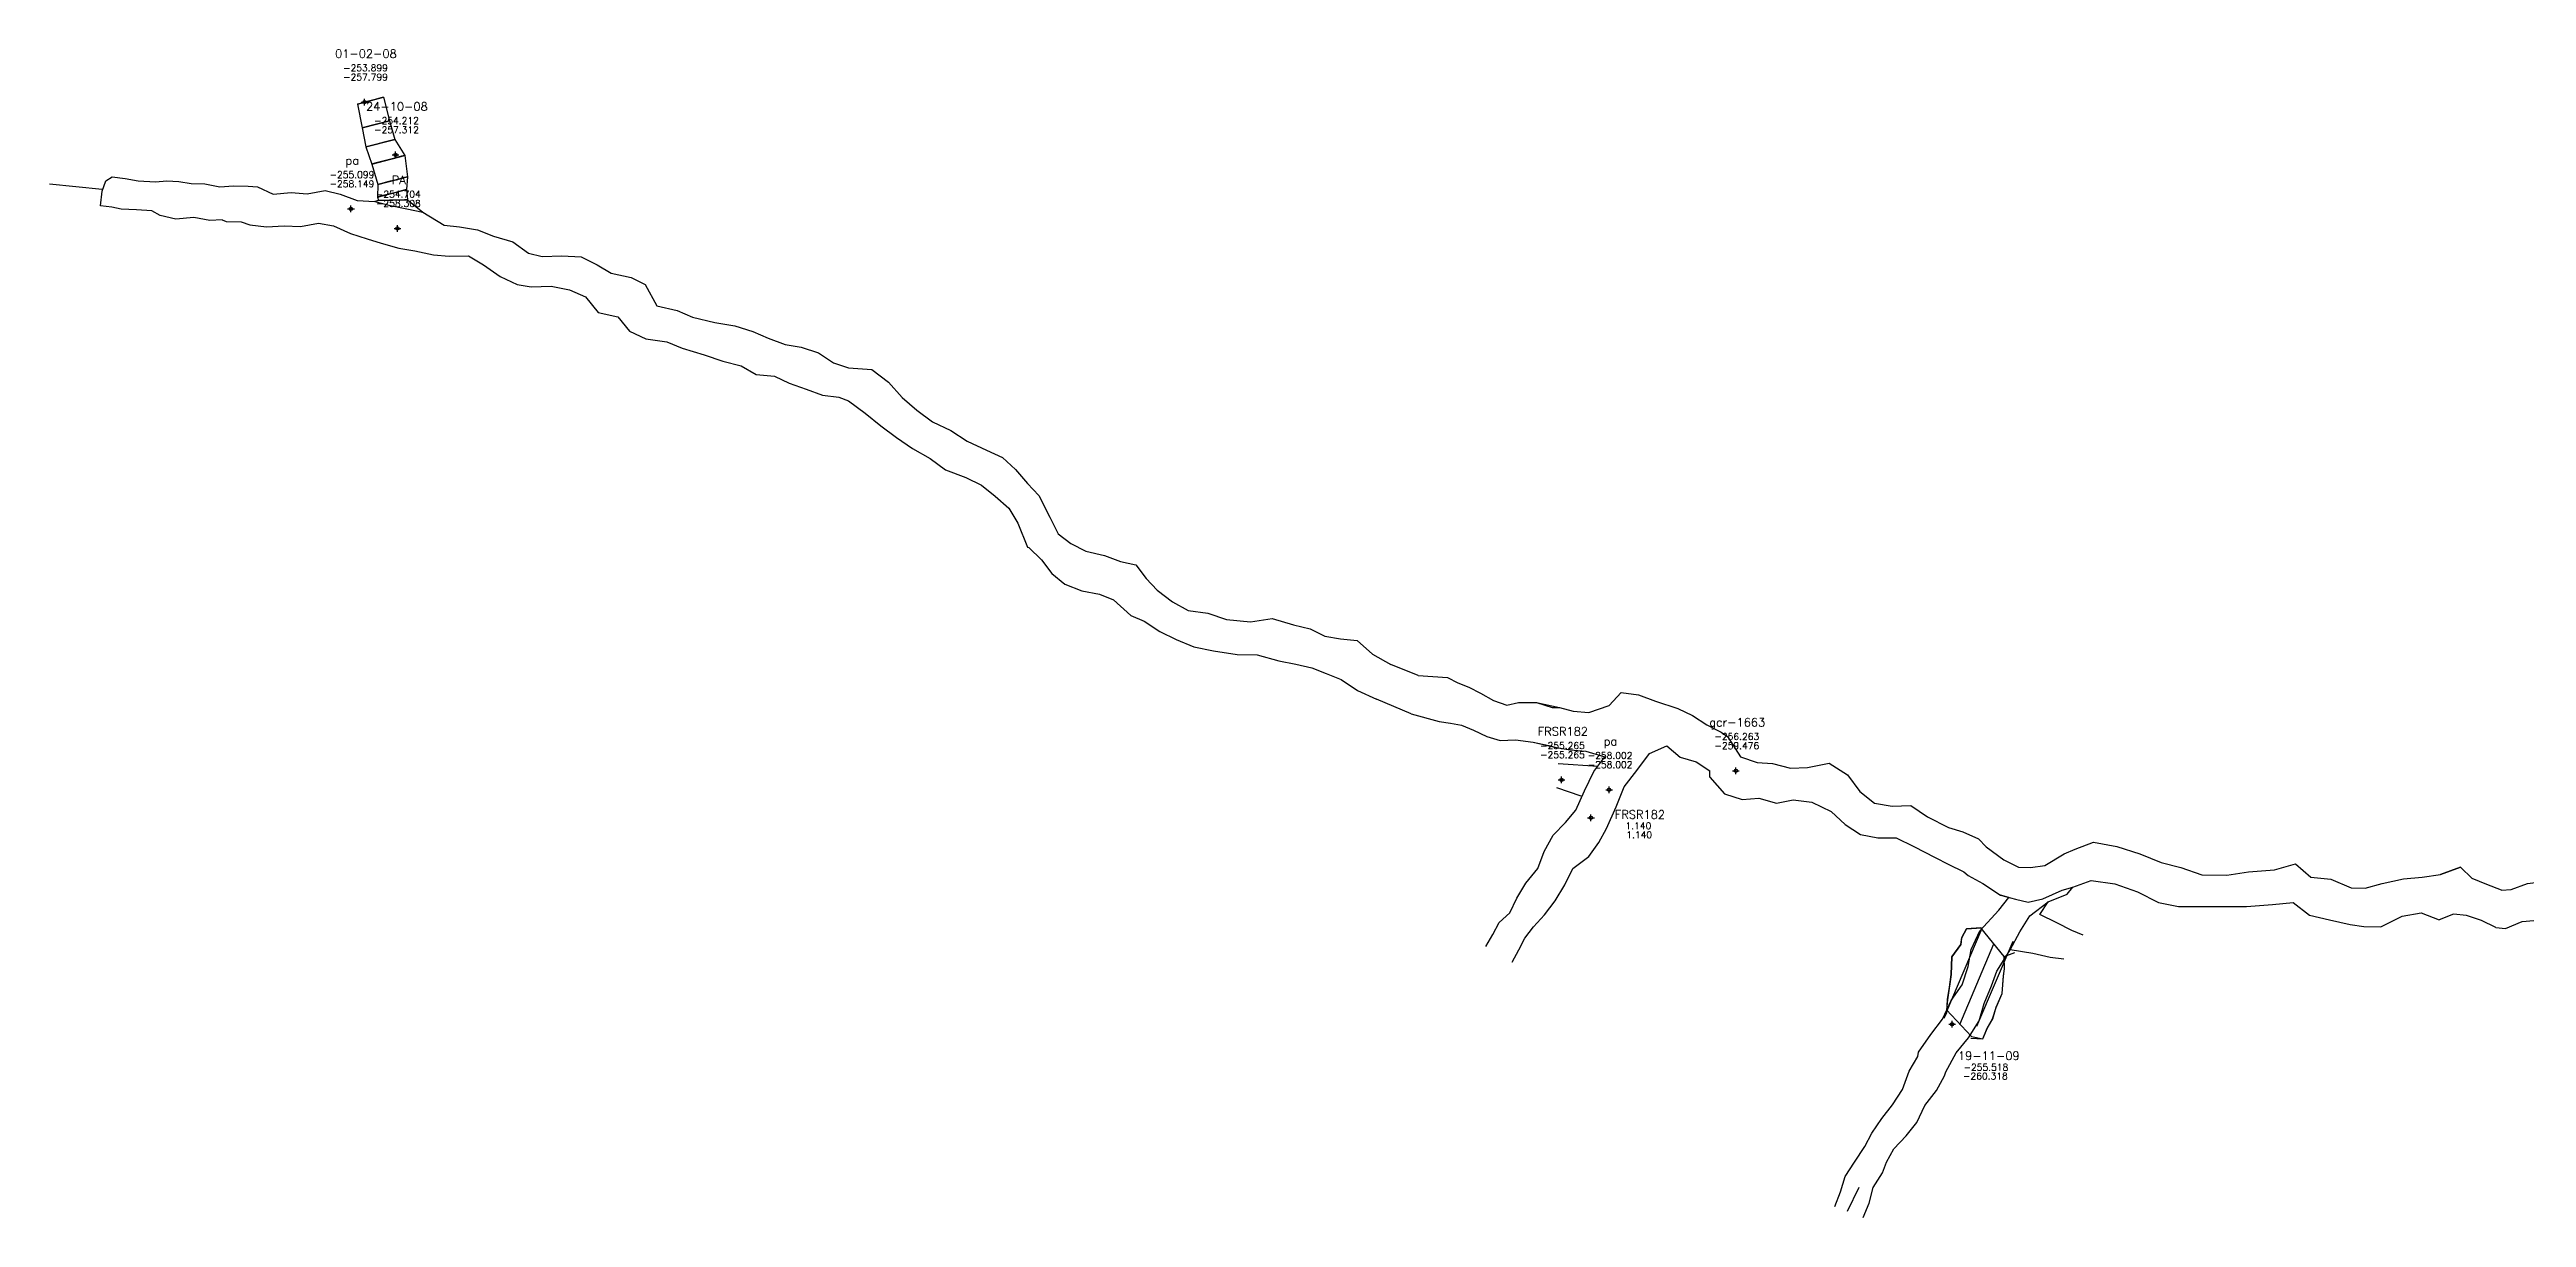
# Model space of a CAD drawing. Extents: x 9357 to 21428, y 9501 to 100038.
# Drawn here: x 9357.3 to 9727.3, y 10137.4 to 10312 of the extents above; entities that cross this region are included whole.
import ezdxf
from ezdxf.enums import TextEntityAlignment as Align

# ---------------------------------------------------------------- set-up
doc = ezdxf.new("R2010")
doc.units = 0
doc.header["$LTSCALE"] = 1.25
doc.header["$MEASUREMENT"] = 0
doc.header["$PDMODE"] = 34
doc.header["$PDSIZE"] = 0.5
doc.layers.get('0').update_dxf_attribs({"linetype": 'CONTINUOUS'})
for name, color, linetype in [('ABAJO', 7, 'CONTINUOUS'), ('ARRIBA', 7, 'CONTINUOUS'), ('F-340-8554-W-SA', 241, 'CONTINUOUS'), ('F-340-8960-E-SA', 241, 'CONTINUOUS'), ('RBM182', 5, 'CONTINUOUS'), ('XC-340-9017-N-SA', 241, 'CONTINUOUS'), ('XC-340-9017-N-SA-FIC', 241, 'CONTINUOUS'), ('XC-340-9017-N-SA-SEC', 241, 'CONTINUOUS')]:
    doc.layers.add(name, color=color, linetype=linetype)
doc.styles.add('ROMAND', font='romand.shx')
doc.styles.add('ROMANS', font='romans')

# ---------------------------------------------------------------- blocks, each defined once
blk = doc.blocks.new('F2')
blk.add_point((0, 0))
at = {"style": 'ROMAND'}
for tag, height, p in [('NOMBRE', 1.25, (0.2, 6.62)), ('CIELO', 1, (0.14, 4.62)), ('PISO', 1, (0.14, 3.25))]:
    blk.add_attdef(tag, text='', height=height, dxfattribs=at).set_placement(p, align=Align.CENTER)
at = {"style": 'ROMANS', "flags": 1}
for tag, p in [('LOCALIZACION', (-0.07, -4.93)), ('MINA', (-0.07, -3.26)), ('ESTRUCTURA', (-0.07, -6.62)), ('NIVEL', (-0.07, -8.29)), ('FECHA', (-0.07, -11.79)), ('OBRA', (-0.07, -10.12)), ('ATRAS', (-0.07, -13.48)), ('TOPOGRAFO', (2.67, -15.3))]:
    blk.add_attdef(tag, text='', height=1.25, dxfattribs=at).set_placement(p, align=Align.CENTER)

msp = doc.modelspace()

# ---------------------------------------------------------------- linework, layer by layer
at = {"color": 3, "elevation": -254.62}
msp.add_lwpolyline([(9365.16, 10291.04), (9357.3, 10291.84)], dxfattribs=at)
at = {"color": 1}
for points in [[(9646, 10180.6), (9640.58, 10167.92)], [(9640.72, 10168.42), (9644.45, 10164.44), (9646.13, 10164.1), (9646.82, 10165.75), (9647.6, 10167.1), (9648.11, 10168.83), (9649, 10170.88), (9649.21, 10173.49), (9649.35, 10174.55), (9649.34, 10176.4), (9645.82, 10180.68), (9643.69, 10180.54), (9642.93, 10179.17), (9642.84, 10178.21), (9641.51, 10176.38), (9641.42, 10173.74), (9640.83, 10169.96), (9640.72, 10168.42)], [(9650.59, 10178.64), (9645.17, 10165.96)]]:
    msp.add_lwpolyline(points, dxfattribs=at)
at = {"color": 11}
msp.add_lwpolyline([(9642.7, 10166.25), (9647.78, 10178.3)], dxfattribs=at)
msp.add_lwpolyline([(9627.59, 10141.87), (9625.87, 10138.31)])
at = {"color": 40}
for points in [[(9650, 10185.25, -256.33), (9648.77, 10185.59, -256.53)], [(9650, 10185.25, -260.62), (9648.77, 10185.59, -260.43)]]:
    msp.add_polyline3d(points, dxfattribs=at)
at = {"layer": 'ABAJO', "color": 11}
for points in [[(9640.33, 10167.18, -260.32), (9640.73, 10168.06, -260.32), (9640.84, 10170.06, -260.34), (9641.14, 10171.83, -260.35), (9641.42, 10173.73, -260.36), (9641.51, 10176.38, -260.37), (9642.84, 10178.19, -260.39), (9642.98, 10179.23, -260.6), (9643.7, 10180.54, -260.31), (9645.93, 10180.7, -260.42)], [(9644.36, 10164.22, -260.32), (9646.13, 10164.09, -260.32), (9646.8, 10165.68, -260.34), (9647.59, 10167.09, -260.35), (9648.11, 10168.81, -260.36), (9649, 10170.87, -260.37), (9649.21, 10173.52, -260.39), (9649.35, 10174.55, -260.6), (9649.34, 10176.4, -260.31), (9650.92, 10177.03, -260.42)]]:
    msp.add_polyline3d(points, dxfattribs=at)
at = {"layer": 'ARRIBA', "color": 11}
for points in [[(9640.33, 10167.18, -255.52), (9640.73, 10168.06, -255.62), (9640.84, 10170.06, -255.44), (9641.14, 10171.83, -255.55), (9641.42, 10173.73, -255.56), (9641.51, 10176.38, -255.77), (9642.84, 10178.19, -256.19), (9642.98, 10179.23, -256.5), (9643.7, 10180.54, -256.21), (9645.93, 10180.7, -256.42)], [(9644.36, 10164.22, -255.52), (9646.13, 10164.09, -255.62), (9646.8, 10165.68, -255.44), (9647.59, 10167.09, -255.55), (9648.11, 10168.81, -255.56), (9649, 10170.87, -255.77), (9649.21, 10173.52, -256.19), (9649.35, 10174.55, -256.5), (9649.34, 10176.4, -256.21), (9650.92, 10177.03, -256.42)]]:
    msp.add_polyline3d(points, dxfattribs=at)
at = {"layer": 'F-340-8554-W-SA'}
for points in [[(9588.62, 10204.82), (9582.67, 10205.22)], [(9586.1, 10200.39), (9582.47, 10201.6)]]:
    msp.add_lwpolyline(points, dxfattribs=at)
for points in [[(9383.1, 10286.51, -253.86), (9381.25, 10286.42, -253.9), (9378.84, 10286.87, -254), (9376.19, 10286.59, -254.28), (9373.83, 10287.15, -254.05), (9372.6, 10287.84, -253.93), (9370.29, 10288.02, -253.74), (9368.01, 10288.11, -254.43), (9366.63, 10288.4, -254.4), (9364.9, 10288.59, -254.38), (9365.18, 10290.79, -254.38), (9365.7, 10292.34, -254.38), (9366.67, 10292.93, -254.39), (9368.61, 10292.71, -254.43), (9370.57, 10292.32, -254.47), (9373.12, 10292.18, -253.96), (9374.81, 10292.33, -254.12), (9376.64, 10292.22, -254.29), (9378.45, 10291.96, -254.2), (9380.49, 10291.87, -253.95), (9382.76, 10291.43, -253.86)], [(9383.1, 10286.51, -257.89), (9381.25, 10286.42, -257.9), (9378.84, 10286.87, -257.85), (9376.19, 10286.59, -257.77), (9373.83, 10287.15, -257.75), (9372.6, 10287.84, -257.69), (9370.29, 10288.02, -257.57), (9368.01, 10288.11, -257.45), (9366.63, 10288.4, -257.38), (9364.9, 10288.59, -257.31), (9365.18, 10290.79, -257.31), (9365.7, 10292.34, -257.32), (9366.67, 10292.93, -257.36), (9368.61, 10292.71, -257.46), (9370.57, 10292.32, -257.56), (9373.12, 10292.18, -257.69), (9374.81, 10292.33, -257.77), (9376.64, 10292.22, -257.77), (9378.45, 10291.96, -257.82), (9380.49, 10291.87, -257.88), (9382.76, 10291.43, -257.9)], [(9382.76, 10291.43, -253.86), (9382.76, 10291.43, -253.86), (9382.76, 10291.43, -253.86), (9384.79, 10291.57, -253.95), (9387, 10291.52, -254.62), (9388.39, 10291.44, -254.37), (9390.72, 10290.35, -254.98), (9393.4, 10290.61, -254.99), (9395.79, 10290.42, -254.9), (9398.5, 10290.89, -255.22), (9400.71, 10290.33, -255.03), (9403.28, 10289.39, -254.84), (9405.91, 10289.25, -254.75), (9408.01, 10288.72, -254.87), (9410.69, 10288.17, -254.68), (9413.09, 10287.67, -254.79)], [(9382.76, 10291.43, -257.9), (9382.76, 10291.43, -257.9), (9382.76, 10291.43, -257.9), (9384.79, 10291.57, -258.05), (9387, 10291.52, -257.98), (9388.39, 10291.44, -258.17), (9390.72, 10290.35, -258.18), (9393.4, 10290.61, -258.19), (9395.79, 10290.42, -258.2), (9398.5, 10290.89, -258.32), (9400.71, 10290.33, -258.33), (9403.28, 10289.39, -258.24), (9405.91, 10289.25, -258.25), (9408.01, 10288.72, -258.37), (9410.69, 10288.17, -258.48), (9413.09, 10287.67, -258.39)], [(9413.09, 10287.67, -254.79), (9413.09, 10287.67, -254.79), (9416.26, 10285.72, -254.96), (9418.55, 10285.44, -254.89), (9421.26, 10285, -254.92), (9423.64, 10284.05, -255.06), (9426.5, 10283.24, -255.09), (9428.87, 10281.54, -254.64), (9430.88, 10281.04, -254.85), (9433.85, 10281.14, -254.79), (9436.73, 10280.97, -254.82), (9439.11, 10279.8, -255.16)], [(9413.09, 10287.67, -258.39), (9413.09, 10287.67, -258.39), (9416.26, 10285.72, -258.36), (9418.55, 10285.44, -258.29), (9421.26, 10285, -258.22), (9423.64, 10284.05, -258.26), (9426.5, 10283.24, -258.29), (9428.87, 10281.54, -258.23), (9430.88, 10281.04, -258.35), (9433.85, 10281.14, -258.49), (9436.73, 10280.97, -258.52), (9439.11, 10279.8, -258.56)], [(9383.1, 10286.51, -253.86), (9383.1, 10286.51, -253.86), (9383.1, 10286.51, -253.86), (9383.7, 10286.28, -253.95), (9385.91, 10286.23, -254.62), (9387.22, 10285.76, -254.37), (9389.71, 10285.45, -254.98), (9392.36, 10285.62, -254.99), (9394.78, 10285.53, -254.9), (9397.49, 10285.99, -255.22), (9399.74, 10285.63, -255.03), (9402.27, 10284.49, -254.84), (9404.76, 10283.67, -254.75), (9406.84, 10283.04, -254.87), (9409.48, 10282.29, -254.68), (9411.9, 10281.89, -254.79)], [(9383.1, 10286.51, -257.89), (9383.1, 10286.51, -257.89), (9383.1, 10286.51, -257.89), (9383.7, 10286.28, -258.05), (9385.91, 10286.23, -257.98), (9387.22, 10285.76, -258.17), (9389.71, 10285.45, -258.18), (9392.36, 10285.62, -258.19), (9394.78, 10285.53, -258.2), (9397.49, 10285.99, -258.32), (9399.74, 10285.63, -258.33), (9402.27, 10284.49, -258.24), (9404.76, 10283.67, -258.25), (9406.84, 10283.04, -258.37), (9409.48, 10282.29, -258.48), (9411.9, 10281.89, -258.39)], [(9411.9, 10281.89, -254.79), (9411.9, 10281.89, -254.79), (9414.68, 10281.29, -254.96), (9417, 10281.1, -254.89), (9419.88, 10281.14, -254.92), (9422.12, 10279.81, -255.06), (9424.65, 10278.06, -255.09), (9427.19, 10276.83, -254.64), (9429.26, 10276.52, -254.85), (9432.24, 10276.62, -254.79), (9434.98, 10276.07, -254.82), (9437.39, 10275, -255.16)], [(9411.9, 10281.89, -258.39), (9411.9, 10281.89, -258.39), (9414.68, 10281.29, -258.36), (9417, 10281.1, -258.29), (9419.88, 10281.14, -258.22), (9422.12, 10279.81, -258.26), (9424.65, 10278.06, -258.29), (9427.19, 10276.83, -258.23), (9429.26, 10276.52, -258.35), (9432.24, 10276.62, -258.49), (9434.98, 10276.07, -258.52), (9437.39, 10275, -258.56)], [(9439.11, 10279.8, -255.16), (9441.23, 10278.55, -255.51), (9444.19, 10277.88, -255.14), (9446.27, 10276.87, -255.27), (9448.04, 10273.64, -254.7), (9451.08, 10272.94, -255.03), (9453.38, 10271.96, -255.15), (9456.7, 10271.17, -255.49), (9459.69, 10270.69, -254.72), (9462.36, 10269.8, -254.75), (9464.67, 10268.82, -255.18), (9467.2, 10267.87, -255.21), (9469.6, 10267.49, -254.73), (9472.16, 10266.63, -254.86), (9474.41, 10265.14, -254.69), (9476.68, 10264.38, -254.78)], [(9439.11, 10279.8, -258.56), (9441.23, 10278.55, -258.91), (9444.19, 10277.88, -258.94), (9446.27, 10276.87, -258.97), (9448.04, 10273.64, -259), (9451.08, 10272.94, -259.03), (9453.38, 10271.96, -258.95), (9456.7, 10271.17, -258.99), (9459.69, 10270.69, -258.82), (9462.36, 10269.8, -258.85), (9464.67, 10268.82, -258.88), (9467.2, 10267.87, -258.81), (9469.6, 10267.49, -258.73), (9472.16, 10266.63, -258.66), (9474.41, 10265.14, -258.79), (9476.68, 10264.38, -258.61)], [(9437.39, 10275, -255.16), (9439.26, 10272.67, -255.51), (9442.22, 10272, -255.14), (9443.93, 10269.85, -255.27), (9446.39, 10268.71, -254.7), (9449.52, 10268.29, -255.03), (9451.83, 10267.31, -255.15), (9455.09, 10266.33, -255.49), (9457.91, 10265.38, -254.72), (9460.65, 10264.68, -254.75), (9462.86, 10263.41, -255.18), (9465.61, 10263.13, -255.21), (9467.79, 10262.08, -254.73), (9470.36, 10261.22, -254.86), (9472.79, 10260.31, -254.69), (9475.22, 10260.02, -254.78)], [(9437.39, 10275, -258.56), (9439.26, 10272.67, -258.91), (9442.22, 10272, -258.94), (9443.93, 10269.85, -258.97), (9446.39, 10268.71, -259), (9449.52, 10268.29, -259.03), (9451.83, 10267.31, -258.95), (9455.09, 10266.33, -258.99), (9457.91, 10265.38, -258.82), (9460.65, 10264.68, -258.85), (9462.86, 10263.41, -258.88), (9465.61, 10263.13, -258.81), (9467.79, 10262.08, -258.73), (9470.36, 10261.22, -258.66), (9472.79, 10260.31, -258.79), (9475.22, 10260.02, -258.61)], [(9476.68, 10264.38, -254.78), (9480.17, 10264.12, -254.56), (9482.65, 10262.26, -254.59), (9482.65, 10262.26, -254.59), (9484.69, 10259.98, -254.62), (9486.89, 10258.08, -255.24), (9489.21, 10256.34, -255.27), (9491.97, 10255.03, -255.2), (9494.41, 10253.45, -255.52), (9497.26, 10252.07, -255.75), (9499.68, 10251, -255.97), (9501.6, 10249.19, -255.4), (9503.4, 10247.09, -255.32), (9505.08, 10245.33, -255.14), (9506.76, 10242.08, -255.06)], [(9476.68, 10264.38, -258.61), (9480.17, 10264.12, -258.86), (9482.65, 10262.26, -258.79), (9482.65, 10262.26, -258.79), (9484.69, 10259.98, -258.92), (9486.89, 10258.08, -259.24), (9489.21, 10256.34, -258.87), (9491.97, 10255.03, -258.8), (9494.41, 10253.45, -258.82), (9497.26, 10252.07, -258.75), (9499.68, 10251, -258.77), (9501.6, 10249.19, -258.8), (9503.4, 10247.09, -258.72), (9505.08, 10245.33, -258.74), (9506.76, 10242.08, -258.57)], [(9475.22, 10260.02, -254.78), (9476.69, 10259.48, -254.56), (9479.17, 10257.62, -254.59), (9479.17, 10257.62, -254.59), (9481.51, 10255.74, -254.62), (9483.83, 10254, -255.24), (9486.22, 10252.34, -255.27), (9488.86, 10250.86, -255.2), (9491.18, 10249.13, -255.52), (9494.2, 10247.99, -255.75), (9496.56, 10246.84, -255.97), (9498.6, 10245.19, -255.4), (9500.64, 10243.41, -255.32), (9501.96, 10241.17, -255.14), (9503.4, 10237.59, -255.06)], [(9475.22, 10260.02, -258.61), (9476.69, 10259.48, -258.86), (9479.17, 10257.62, -258.79), (9479.17, 10257.62, -258.79), (9481.51, 10255.74, -258.92), (9483.83, 10254, -259.24), (9486.22, 10252.34, -258.87), (9488.86, 10250.86, -258.8), (9491.18, 10249.13, -258.82), (9494.2, 10247.99, -258.75), (9496.56, 10246.84, -258.77), (9498.6, 10245.19, -258.8), (9500.64, 10243.41, -258.72), (9501.96, 10241.17, -258.74), (9503.4, 10237.59, -258.57)], [(9506.76, 10242.08, -258.57), (9507.98, 10239.6, -258.57), (9509.9, 10238.14, -258.76), (9512.11, 10236.97, -258.76), (9514.93, 10236.36, -258.87), (9517.3, 10235.44, -258.77), (9519.58, 10234.93, -258.86)], [(9506.76, 10242.08, -255.06), (9507.98, 10239.6, -254.97), (9509.9, 10238.14, -255.26), (9512.11, 10236.97, -255.36), (9514.93, 10236.36, -255.17), (9517.3, 10235.44, -254.97), (9519.58, 10234.93, -255.66)], [(9503.4, 10237.59, -258.57), (9503.59, 10237.53, -258.56), (9505.51, 10235.72, -258.57), (9507.05, 10233.67, -258.76), (9509, 10232.07, -258.76), (9511.54, 10231.05, -258.87), (9514.18, 10230.55, -258.77), (9516.25, 10229.7, -258.86)], [(9503.4, 10237.59, -255.06), (9503.59, 10237.53, -255.06), (9505.51, 10235.72, -254.97), (9507.05, 10233.67, -255.26), (9509, 10232.07, -255.36), (9511.54, 10231.05, -255.17), (9514.18, 10230.55, -254.97), (9516.25, 10229.7, -255.66)], [(9519.58, 10234.93, -258.86), (9519.58, 10234.93, -258.86), (9521.16, 10232.92, -258.65), (9522.8, 10231.15, -258.71), (9525.06, 10229.43, -258.79), (9527.43, 10228.12, -258.97), (9530.37, 10227.75, -258.95), (9533.16, 10226.79, -259.13)], [(9519.58, 10234.93, -255.66), (9519.58, 10234.93, -255.66), (9521.16, 10232.92, -255.15), (9522.8, 10231.15, -255.21), (9525.06, 10229.43, -255.29), (9527.43, 10228.12, -255.77), (9530.37, 10227.75, -255.15), (9533.16, 10226.79, -255.33)], [(9516.25, 10229.7, -258.86), (9516.25, 10229.7, -258.86), (9518.84, 10227.39, -258.65), (9520.86, 10226.54, -258.71), (9523.2, 10225.01, -258.79), (9525.6, 10223.78, -258.97), (9528.24, 10222.68, -258.95), (9531.18, 10222.09, -259.13)], [(9516.25, 10229.7, -255.66), (9516.25, 10229.7, -255.66), (9518.84, 10227.39, -255.15), (9520.86, 10226.54, -255.21), (9523.2, 10225.01, -255.29), (9525.6, 10223.78, -255.77), (9528.24, 10222.68, -255.15), (9531.18, 10222.09, -255.33)], [(9533.16, 10226.79, -255.33), (9536.73, 10226.44, -255.43), (9539.96, 10226.95, -255.6), (9543.13, 10225.99, -255.17), (9545.66, 10225.39, -255.83), (9547.83, 10224.29, -255.79), (9550.15, 10223.88, -255.64), (9552.64, 10223.63, -255.69), (9554.93, 10221.61, -255.56), (9557.67, 10220.07, -256.06)], [(9533.16, 10226.79, -259.13), (9536.73, 10226.44, -259.33), (9539.96, 10226.95, -259.4), (9543.13, 10225.99, -259.47), (9545.66, 10225.39, -259.33), (9547.83, 10224.29, -259.39), (9550.15, 10223.88, -259.24), (9552.64, 10223.63, -259.19), (9554.93, 10221.61, -259.26), (9557.67, 10220.07, -259.19)], [(9531.18, 10222.09, -255.33), (9534.73, 10221.53, -255.43), (9537.74, 10221.49, -255.6), (9540.94, 10220.62, -255.17), (9543.51, 10220.11, -255.83), (9545.91, 10219.56, -255.79), (9548.04, 10218.7, -255.64), (9550.26, 10217.79, -255.69), (9552.7, 10216.15, -255.56), (9555.55, 10214.88, -256.06)], [(9531.18, 10222.09, -259.13), (9534.73, 10221.53, -259.33), (9537.74, 10221.49, -259.4), (9540.94, 10220.62, -259.47), (9543.51, 10220.11, -259.33), (9545.91, 10219.56, -259.39), (9548.04, 10218.7, -259.24), (9550.26, 10217.79, -259.19), (9552.7, 10216.15, -259.26), (9555.55, 10214.88, -259.19)], [(9561.77, 10218.4, -259.7), (9557.67, 10220.07, -259.19)], [(9561.77, 10218.4, -255.5), (9557.67, 10220.07, -256.06)], [(9561.77, 10218.4, -255.5), (9566.13, 10218.09, -256.22), (9567.71, 10217.29, -256.33), (9569.33, 10216.68, -256.23), (9571.08, 10215.75, -256.24), (9573.02, 10214.67, -256.65), (9575.03, 10213.99, -256.46)], [(9561.77, 10218.4, -259.7), (9566.13, 10218.09, -259.72), (9567.71, 10217.29, -259.73), (9569.33, 10216.68, -259.73), (9571.08, 10215.75, -259.74), (9573.02, 10214.67, -259.65), (9575.03, 10213.99, -259.66)], [(9560.71, 10212.7, -259.7), (9555.55, 10214.88, -259.19)], [(9560.71, 10212.7, -255.5), (9555.55, 10214.88, -256.06)], [(9575.03, 10213.99, -259.66), (9576.78, 10214.37, -259.73), (9579.43, 10214.35, -259.7), (9581.77, 10213.65, -259.83), (9582.89, 10213.65, -259.79), (9584.95, 10213.08, -259.95), (9587.29, 10212.88, -260.11), (9590.29, 10213.93, -260.08)], [(9575.03, 10213.99, -256.46), (9576.78, 10214.37, -256.03), (9579.43, 10214.35, -256), (9582.89, 10213.65, -256.29), (9582.89, 10213.65, -256.29), (9584.95, 10213.08, -256.25), (9587.29, 10212.88, -256.81), (9590.29, 10213.93, -256.58)], [(9590.29, 10213.93, -260.08), (9592.09, 10215.86, -260.12), (9594.7, 10215.51, -260.13), (9597.23, 10214.56, -260.05), (9600.56, 10213.48, -260.08), (9602.75, 10212.42, -260.1), (9604.92, 10211.06, -259.81), (9607.02, 10209.92, -259.73)], [(9590.29, 10213.93, -256.58), (9592.09, 10215.86, -256.52), (9594.7, 10215.51, -256.73), (9597.23, 10214.56, -256.65), (9600.56, 10213.48, -256.48), (9602.75, 10212.42, -256.1), (9604.92, 10211.06, -255.41), (9607.02, 10209.92, -255.63)], [(9560.71, 10212.7, -255.5), (9564.9, 10211.51, -256.22), (9566.59, 10211.29, -256.33), (9568.26, 10210.98, -256.23), (9570.06, 10210.24, -256.24), (9572.01, 10209.27, -256.65), (9574.04, 10208.68, -256.46)], [(9560.71, 10212.7, -259.7), (9564.9, 10211.51, -259.72), (9566.59, 10211.29, -259.73), (9568.26, 10210.98, -259.73), (9570.06, 10210.24, -259.74), (9572.01, 10209.27, -259.65), (9574.04, 10208.68, -259.66)], [(9607.02, 10209.92, -259.73), (9607.96, 10209.28, -259.71), (9609.94, 10206.24, -259.59)], [(9607.02, 10209.92, -255.63), (9607.96, 10209.28, -255.51), (9609.94, 10206.24, -256.09)], [(9574.04, 10208.68, -259.66), (9574.04, 10208.68, -259.66), (9576.31, 10208.79, -259.73), (9578.93, 10208.47, -259.7), (9581.29, 10207.97, -259.83), (9582.39, 10207.67, -259.79), (9584.46, 10207.3, -259.95), (9586.8, 10207.1, -260.11), (9589.64, 10206.26, -260.08)], [(9574.04, 10208.68, -256.46), (9574.04, 10208.68, -256.46), (9576.31, 10208.79, -256.03), (9578.93, 10208.47, -256), (9582.39, 10207.67, -256.29), (9582.39, 10207.67, -256.29), (9584.46, 10207.3, -256.25), (9586.8, 10207.1, -256.81), (9589.64, 10206.26, -256.58)], [(9585.34, 10198.26, -259.67), (9586.61, 10201.16, -258.84), (9587.99, 10204.08, -259.26), (9589.64, 10206.26, -260.08), (9589.64, 10206.26, -260.08)], [(9585.34, 10198.26, -255.07), (9586.61, 10201.16, -255.04), (9587.99, 10204.08, -255.66), (9589.64, 10206.26, -256.58), (9589.64, 10206.26, -256.58)], [(9589.89, 10195.54, -259.67), (9591.34, 10198.76, -258.84), (9592.53, 10201.77, -259.26), (9594.45, 10204.21, -259.65), (9596.32, 10206.77, -260.16)], [(9589.89, 10195.54, -255.07), (9591.34, 10198.76, -255.04), (9592.53, 10201.77, -255.66), (9594.45, 10204.21, -256.35), (9596.32, 10206.77, -256.96)], [(9596.32, 10206.77, -260.16), (9596.32, 10206.77, -260.16), (9598.93, 10207.91, -260.08), (9600.92, 10206.18, -260.1), (9603.28, 10205.49, -259.81), (9605.33, 10204.16, -259.73)], [(9596.32, 10206.77, -256.96), (9596.32, 10206.77, -256.96), (9598.93, 10207.91, -256.48), (9600.92, 10206.18, -256.1), (9603.28, 10205.49, -255.41), (9605.33, 10204.16, -255.63)], [(9609.94, 10206.24, -259.59), (9609.94, 10206.24, -259.59), (9612.4, 10205.43, -260.13), (9614.73, 10205.25, -260.11), (9617.39, 10204.58, -260.11)], [(9609.94, 10206.24, -256.09), (9609.94, 10206.24, -256.09), (9612.4, 10205.43, -255.83), (9614.73, 10205.25, -255.81), (9617.39, 10204.58, -255.21)], [(9605.33, 10203.23, -255.51), (9605.33, 10204.16, -255.63)], [(9605.33, 10203.23, -259.71), (9605.33, 10204.16, -259.73)], [(9605.33, 10203.23, -259.71), (9607.55, 10200.74, -259.59)], [(9605.33, 10203.23, -255.51), (9607.55, 10200.74, -256.09)], [(9617.39, 10204.58, -255.21), (9619.95, 10204.68, -256.04), (9623.19, 10205.31, -256.58), (9625.9, 10203.54, -256.43), (9627.75, 10201.07, -256.36), (9629.93, 10199.33, -257.2), (9632.59, 10198.9, -257.24), (9635.36, 10198.97, -257.08), (9637.84, 10197.31, -257.02), (9641, 10195.67, -256.87), (9643.13, 10195.04, -256.8), (9645.5, 10193.98, -256.53)], [(9617.39, 10204.58, -260.11), (9619.95, 10204.68, -260.24), (9623.19, 10205.31, -260.08), (9625.9, 10203.54, -260.13), (9627.75, 10201.07, -260.16), (9629.93, 10199.33, -260.2), (9632.59, 10198.9, -260.24), (9635.36, 10198.97, -260.38), (9637.84, 10197.31, -260.52), (9641, 10195.67, -260.37), (9643.13, 10195.04, -260.4), (9645.5, 10193.98, -260.31)], [(9607.55, 10200.74, -256.09), (9607.55, 10200.74, -256.09), (9610.17, 10199.87, -255.83), (9612.65, 10200.06, -255.81), (9615.28, 10199.32, -255.21)], [(9607.55, 10200.74, -259.59), (9607.55, 10200.74, -259.59), (9610.17, 10199.87, -260.13), (9612.65, 10200.06, -260.11), (9615.28, 10199.32, -260.11)], [(9615.28, 10199.32, -260.11), (9617.78, 10199.85, -260.24), (9620.57, 10199.47, -260.08), (9623.45, 10198.07, -260.13), (9625.54, 10196.14, -260.16), (9627.84, 10194.67, -260.2), (9630.46, 10194.16, -260.24), (9633.19, 10194.14, -260.38), (9635.84, 10192.84, -260.52), (9638.99, 10191.2, -260.37), (9640.96, 10190.21, -260.4), (9643.29, 10189.05, -260.31)], [(9615.28, 10199.32, -255.21), (9617.78, 10199.85, -256.04), (9620.57, 10199.47, -256.58), (9623.45, 10198.07, -256.43), (9625.54, 10196.14, -256.36), (9627.84, 10194.67, -257.2), (9630.46, 10194.16, -257.24), (9633.19, 10194.14, -257.08), (9635.84, 10192.84, -257.02), (9638.99, 10191.2, -256.87), (9640.96, 10190.21, -256.8), (9643.29, 10189.05, -256.53)], [(9571.86, 10177.92, -255.97), (9572.93, 10179.7, -256.19), (9573.87, 10181.47, -256.11), (9575.47, 10182.96, -255.92), (9576.53, 10185.12, -255.54), (9577.87, 10187.35, -255.86), (9579.65, 10189.55, -256.08), (9580.61, 10192.12, -255.51), (9581.94, 10194.53, -255.23), (9583.78, 10196.43, -255.75), (9585.34, 10198.26, -255.07)], [(9571.86, 10177.92, -259.67), (9572.93, 10179.7, -259.69), (9573.87, 10181.47, -259.61), (9575.47, 10182.96, -259.62), (9576.53, 10185.12, -259.64), (9577.87, 10187.35, -259.66), (9579.65, 10189.55, -259.68), (9580.61, 10192.12, -259.71), (9581.94, 10194.53, -259.63), (9583.78, 10196.43, -259.65), (9585.34, 10198.26, -259.67)], [(9575.81, 10175.55, -255.97), (9576.79, 10177.39, -256.19), (9577.73, 10179.15, -256.11), (9578.99, 10180.85, -255.92), (9580.65, 10182.65, -255.54), (9582.24, 10184.73, -255.86), (9583.68, 10187.13, -256.08), (9584.9, 10189.55, -255.51), (9587.26, 10191.34, -255.23), (9588.75, 10193.45, -255.75), (9589.89, 10195.54, -255.07)], [(9575.81, 10175.55, -259.67), (9576.79, 10177.39, -259.69), (9577.73, 10179.15, -259.61), (9578.99, 10180.85, -259.62), (9580.65, 10182.65, -259.64), (9582.24, 10184.73, -259.66), (9583.68, 10187.13, -259.68), (9584.9, 10189.55, -259.71), (9587.26, 10191.34, -259.63), (9588.75, 10193.45, -259.65), (9589.89, 10195.54, -259.67)], [(9645.5, 10193.98, -256.53), (9645.5, 10193.98, -256.53), (9646.63, 10192.81, -256.24), (9649.26, 10190.86, -256.53), (9651.47, 10189.76, -256.78), (9653.23, 10189.73, -257.27)], [(9645.5, 10193.98, -260.31), (9645.5, 10193.98, -260.31), (9646.63, 10192.81, -260.24), (9649.26, 10190.86, -260.43), (9651.47, 10189.76, -260.68), (9653.23, 10189.73, -260.97)], [(9653.23, 10189.73, -257.27), (9655.37, 10190.01, -256.95), (9658.28, 10191.74, -257.21), (9659.92, 10192.44, -257.1), (9662.66, 10193.48, -256.98), (9666.16, 10192.87, -257.34), (9669.6, 10191.76, -256.8), (9672.75, 10190.47, -256.27), (9675.69, 10189.69, -256.64), (9678.83, 10188.6, -257.01), (9682.58, 10188.58, -257.27), (9685.81, 10189.09, -255.64), (9689.71, 10189.35, -255.9), (9692.82, 10190.27, -257.17), (9692.82, 10190.27, -257.17)], [(9653.23, 10189.73, -260.97), (9655.37, 10190.01, -260.85), (9658.28, 10191.74, -260.92), (9659.92, 10192.44, -261.1), (9662.66, 10193.48, -260.98), (9666.16, 10192.87, -260.94), (9669.6, 10191.76, -260.9), (9672.75, 10190.47, -260.77), (9675.69, 10189.69, -261.04), (9678.83, 10188.6, -260.91), (9682.58, 10188.58, -260.77), (9685.81, 10189.09, -260.74), (9689.71, 10189.35, -260.7), (9692.82, 10190.27, -260.57), (9692.82, 10190.27, -260.57)], [(9643.29, 10189.05, -256.53), (9643.95, 10188.54, -256.3), (9646.13, 10187.34, -256.24), (9648.77, 10185.59, -256.53), (9651.02, 10184.98, -256.78), (9652.91, 10184.54, -257.27)], [(9643.29, 10189.05, -260.31), (9643.95, 10188.54, -260.2), (9646.13, 10187.34, -260.24), (9648.77, 10185.59, -260.43), (9651.02, 10184.98, -260.68), (9652.91, 10184.54, -260.97)], [(9652.91, 10184.54, -257.27), (9655.07, 10185.02, -256.95), (9657.96, 10186.35, -257.21), (9659.58, 10186.75, -257.1), (9662.32, 10187.79, -256.98), (9665.83, 10187.28, -257.34), (9669.26, 10186.07, -256.8), (9672.39, 10184.48, -256.27), (9675.34, 10183.9, -256.64), (9678.55, 10183.91, -257.01), (9682.3, 10183.89, -257.27), (9685.5, 10183.9, -255.64), (9689.4, 10184.16, -255.9), (9692.48, 10184.48, -257.17), (9692.48, 10184.48, -257.17)], [(9652.91, 10184.54, -260.97), (9655.07, 10185.02, -260.85), (9657.96, 10186.35, -260.92), (9659.58, 10186.75, -261.1), (9662.32, 10187.79, -260.98), (9665.83, 10187.28, -260.94), (9669.26, 10186.07, -260.9), (9672.39, 10184.48, -260.77), (9675.34, 10183.9, -261.04), (9678.55, 10183.91, -260.91), (9682.3, 10183.89, -260.77), (9685.5, 10183.9, -260.74), (9689.4, 10184.16, -260.7), (9692.48, 10184.48, -260.57), (9692.48, 10184.48, -260.57)], [(9692.82, 10190.27, -260.57), (9692.82, 10190.27, -260.57), (9692.82, 10190.27, -260.57), (9695.12, 10188.27, -261)], [(9692.82, 10190.27, -257.17), (9692.82, 10190.27, -257.17), (9692.82, 10190.27, -257.17), (9695.12, 10188.27, -257.3)], [(9695.12, 10188.27, -257.3), (9698.1, 10187.98, -257.14), (9701.17, 10186.68, -256.97), (9703.25, 10186.62, -256.86), (9705.79, 10187.34, -257.02), (9708.95, 10188.04, -256.55), (9711.76, 10188.26, -256.59), (9714.5, 10188.67, -256.72)], [(9695.12, 10188.27, -261), (9698.1, 10187.98, -261.14), (9701.17, 10186.68, -260.97), (9703.25, 10186.62, -260.96), (9705.79, 10187.34, -260.72), (9708.95, 10188.04, -260.75), (9711.76, 10188.26, -260.49), (9714.5, 10188.67, -260.36)], [(9717.49, 10189.76, -260.34), (9714.5, 10188.67, -260.36)], [(9714.5, 10188.67, -256.72), (9717.49, 10189.76, -255.74)], [(9723.62, 10186.31, -255.71), (9721.42, 10187.15, -255.92), (9719.21, 10188.09, -255.72), (9717.49, 10189.76, -255.74)], [(9723.62, 10186.31, -260.71), (9721.42, 10187.15, -260.52), (9719.21, 10188.09, -260.42), (9717.49, 10189.76, -260.34)], [(9723.62, 10186.31, -255.71), (9725.07, 10186.44, -255.99), (9727.52, 10187.3, -256.04), (9731.58, 10187.81, -255.93), (9735.12, 10187.4, -256.01), (9738.37, 10187.12, -256.18), (9741.66, 10185.32, -256.46), (9744.51, 10184.5, -256.42), (9747.8, 10183.31, -256.9)], [(9645.68, 10180.25, -260.3), (9645.68, 10180.25, -260.3), (9648.53, 10183.33, -260.51), (9650, 10185.25, -260.62)], [(9645.68, 10180.25, -256.6), (9645.68, 10180.25, -256.6), (9648.53, 10183.33, -257.01), (9650, 10185.25, -256.33)], [(9649.81, 10176.78, -256.6), (9650.19, 10177.42, -256.78), (9651.66, 10180.11, -257.01), (9653.13, 10182.51, -256.24), (9655.87, 10184.6, -256.67), (9658.75, 10185.73, -257.2), (9659.58, 10186.75, -257.1)], [(9649.81, 10176.78, -260.3), (9650.19, 10177.42, -260.38), (9651.66, 10180.11, -260.51), (9653.13, 10182.51, -260.64), (9655.87, 10184.6, -260.67), (9658.75, 10185.73, -260.7), (9659.58, 10186.75, -261.1)], [(9692.48, 10184.48, -260.57), (9692.48, 10184.48, -260.57), (9692.48, 10184.48, -260.57), (9694.94, 10182.57, -261)], [(9692.48, 10184.48, -257.17), (9692.48, 10184.48, -257.17), (9692.48, 10184.48, -257.17), (9694.94, 10182.57, -257.3)], [(9641.39, 10169.84, -256.08), (9643.06, 10172.16, -256.79), (9643.95, 10174.93, -257.07), (9644.37, 10177.45, -256.71), (9645.68, 10180.25, -256.6)], [(9641.39, 10169.84, -260.28), (9643.06, 10172.16, -259.79), (9643.95, 10174.93, -259.97), (9644.37, 10177.45, -260.11), (9645.68, 10180.25, -260.3)], [(9694.94, 10182.57, -257.3), (9697.91, 10181.88, -257.14), (9701, 10181.18, -256.97), (9703.07, 10180.92, -256.86), (9705.59, 10180.84, -257.02), (9708.77, 10182.44, -256.55), (9711.6, 10182.96, -256.59), (9714.29, 10181.87, -256.72)], [(9694.94, 10182.57, -261), (9697.91, 10181.88, -261.14), (9701, 10181.18, -260.97), (9703.07, 10180.92, -260.96), (9705.59, 10180.84, -260.72), (9708.77, 10182.44, -260.75), (9711.6, 10182.96, -260.49), (9714.29, 10181.87, -260.36)], [(9716.44, 10182.74, -260.34), (9714.29, 10181.87, -260.36)], [(9716.44, 10182.74, -255.74), (9714.29, 10181.87, -256.72)], [(9722.79, 10180.77, -255.71), (9720.62, 10181.81, -255.92), (9718.38, 10182.55, -255.72), (9716.44, 10182.74, -255.74)], [(9722.79, 10180.77, -260.71), (9720.62, 10181.81, -260.52), (9718.38, 10182.55, -260.42), (9716.44, 10182.74, -260.34)], [(9722.79, 10180.77, -255.71), (9724.21, 10180.61, -255.99), (9726.69, 10181.66, -256.04), (9730.73, 10181.98, -255.93), (9734.32, 10181.95, -256.01), (9737.52, 10181.28, -256.18), (9740.77, 10179.29, -256.46), (9743.68, 10178.86, -256.42), (9746.95, 10177.57, -256.9)], [(9722.79, 10180.77, -260.71), (9724.21, 10180.61, -260.39), (9726.69, 10181.66, -260.54), (9730.73, 10181.98, -260.63), (9734.32, 10181.95, -260.61), (9737.52, 10181.28, -260.68), (9740.77, 10179.29, -260.86), (9743.68, 10178.86, -260.92), (9746.95, 10177.57, -261.1)], [(9645.6, 10166.79, -256.08), (9646.35, 10169.39, -256.79), (9647.4, 10172.04, -257.07), (9648.2, 10174.23, -256.71), (9649.81, 10176.78, -256.6)], [(9645.6, 10166.79, -260.28), (9646.35, 10169.39, -259.79), (9647.4, 10172.04, -259.97), (9648.2, 10174.23, -260.11), (9649.81, 10176.78, -260.3)], [(9636.44, 10161.46, -260.54), (9636.54, 10162.12, -260.23), (9638.34, 10164.77, -260.12), (9640.12, 10167.06, -260.3), (9641.39, 10169.84, -260.28)], [(9636.44, 10161.46, -256.74), (9636.54, 10162.12, -256.43), (9638.34, 10164.77, -256.62), (9640.12, 10167.06, -256.7), (9641.39, 10169.84, -256.08)], [(9640.42, 10158.6, -260.54), (9640.59, 10159.19, -260.23), (9642.15, 10162.02, -260.12), (9644.01, 10164.25, -260.3), (9645.6, 10166.79, -260.28)], [(9640.42, 10158.6, -256.74), (9640.59, 10159.19, -256.43), (9642.15, 10162.02, -256.62), (9644.01, 10164.25, -256.7), (9645.6, 10166.79, -256.08)], [(9626.94, 10145.69, -257.12), (9628.49, 10148.01, -257.12), (9629.57, 10150.03, -256.9), (9631.03, 10152.22, -256.92), (9632.61, 10154.25, -256.97), (9634.13, 10156.53, -257.13), (9635.14, 10159.3, -256.79), (9636.44, 10161.46, -256.74)], [(9626.94, 10145.69, -260.42), (9628.49, 10148.01, -260.32), (9629.57, 10150.03, -260.27), (9631.03, 10152.22, -260.22), (9632.61, 10154.25, -260.27), (9634.13, 10156.53, -260.33), (9635.14, 10159.3, -260.49), (9636.44, 10161.46, -260.54)], [(9631.14, 10144.06, -257.12), (9631.74, 10145.68, -257.12), (9632.82, 10147.69, -256.9), (9634.68, 10149.59, -256.92), (9636.26, 10151.62, -256.97), (9637.46, 10154.14, -257.13), (9639.2, 10156.38, -256.79), (9640.42, 10158.6, -256.74)], [(9631.14, 10144.06, -260.42), (9631.74, 10145.68, -260.32), (9632.82, 10147.69, -260.27), (9634.68, 10149.59, -260.22), (9636.26, 10151.62, -260.27), (9637.46, 10154.14, -260.33), (9639.2, 10156.38, -260.49), (9640.42, 10158.6, -260.54)], [(9624.03, 10139.04, -256.76), (9624.89, 10141.23, -256.55), (9625.57, 10143.54, -256.64), (9626.94, 10145.69, -257.12)], [(9624.03, 10139.04, -260.26), (9624.89, 10141.23, -260.35), (9625.57, 10143.54, -260.34), (9626.94, 10145.69, -260.42)], [(9628.23, 10137.41, -256.76), (9629.17, 10139.57, -256.55), (9629.76, 10141.91, -256.64), (9631.14, 10144.06, -257.12)], [(9628.23, 10137.41, -260.26), (9629.17, 10139.57, -260.35), (9629.76, 10141.91, -260.34), (9631.14, 10144.06, -260.42)]]:
    msp.add_polyline3d(points, dxfattribs=at)
at = {"layer": 'F-340-8960-E-SA'}
for points in [[(9654.66, 10182.67, -256.87), (9655.87, 10184.6, -256.67)], [(9654.66, 10182.67, -260.57), (9655.87, 10184.6, -260.67)], [(9661.1, 10179.61, -256.51), (9659.41, 10180.32, -256.55), (9657.19, 10181.43, -256.6), (9654.66, 10182.67, -256.87)], [(9661.1, 10179.61, -260.31), (9659.41, 10180.32, -260.45), (9657.19, 10181.43, -260.3), (9654.66, 10182.67, -260.57)], [(9658.24, 10176.01, -256.51), (9656.18, 10176.24, -256.55), (9653.59, 10176.88, -256.6), (9650.19, 10177.42, -256.78)], [(9658.24, 10176.01, -260.31), (9656.18, 10176.24, -260.45), (9653.59, 10176.88, -260.3), (9650.19, 10177.42, -260.38)]]:
    msp.add_polyline3d(points, dxfattribs=at)
at = {"layer": 'XC-340-9017-N-SA', "color": 241}
for points in [[(9403.31, 10303.82, -253.9), (9404.02, 10300.27, -254.96), (9404.56, 10297.41, -254.88), (9405.43, 10294.85, -254.6), (9406.33, 10291.78, -254.74), (9406.29, 10289.92, -254.72)], [(9403.31, 10303.82, -257.9), (9404.02, 10300.27, -258.06), (9404.56, 10297.41, -258.08), (9405.43, 10294.85, -258.1), (9406.33, 10291.78, -258.14), (9406.29, 10289.92, -258.32)], [(9407.18, 10304.83, -253.9), (9408.09, 10301.32, -254.96), (9408.91, 10298.54, -254.88), (9410.36, 10296.13, -254.6), (9410.78, 10292.94, -254.74), (9410.65, 10291.05, -254.72)], [(9407.18, 10304.83, -257.9), (9408.09, 10301.32, -258.06), (9408.91, 10298.54, -258.08), (9410.36, 10296.13, -258.1), (9410.78, 10292.94, -258.14), (9410.65, 10291.05, -258.32)], [(9410.65, 10291.05, -258.32), (9410.76, 10289.51, -258.08), (9413.09, 10287.67, -258.39)], [(9410.65, 10291.05, -254.72), (9410.76, 10289.51, -254.78), (9413.09, 10287.67, -254.79)], [(9406.29, 10289.92, -258.32), (9406.46, 10289.4, -258.08), (9405.91, 10289.25, -258.25)], [(9406.29, 10289.92, -254.72), (9406.46, 10289.4, -254.78), (9405.91, 10289.25, -254.75)]]:
    msp.add_polyline3d(points, dxfattribs=at)
at = {"layer": 'XC-340-9017-N-SA-SEC'}
for points in [[(9403.31, 10303.82, -257.9), (9407.18, 10304.83, -257.9), (9407.18, 10304.83, -255.58), (9406.79, 10304.72, -254.4), (9405.73, 10304.45, -253.9), (9404.76, 10304.2, -253.9), (9403.7, 10303.92, -254.4), (9403.31, 10303.82, -255.58), (9403.31, 10303.82, -257.9)], [(9404.02, 10300.27, -258.06), (9408.09, 10301.32, -258.06), (9408.09, 10301.32, -256.26), (9407.68, 10301.22, -255.35), (9406.56, 10300.93, -254.96), (9405.55, 10300.66, -254.96), (9404.43, 10300.37, -255.35), (9404.02, 10300.27, -256.26), (9404.02, 10300.27, -258.06)], [(9404.56, 10297.41, -258.08), (9408.91, 10298.54, -258.08), (9408.91, 10298.54, -256.23), (9408.48, 10298.43, -255.29), (9407.28, 10298.12, -254.88), (9406.19, 10297.84, -254.88), (9404.99, 10297.53, -255.29), (9404.56, 10297.41, -256.23), (9404.56, 10297.41, -258.08)], [(9405.43, 10294.85, -258.1), (9410.36, 10296.13, -258.1), (9410.36, 10296.13, -256.07), (9409.87, 10296.01, -255.04), (9408.51, 10295.65, -254.6), (9407.28, 10295.33, -254.6), (9405.92, 10294.98, -255.04), (9405.43, 10294.85, -256.07), (9405.43, 10294.85, -258.1)], [(9406.29, 10289.92, -258.32), (9410.65, 10291.05, -258.32), (9410.65, 10291.05, -256.23), (9410.21, 10290.93, -255.17), (9409.02, 10290.62, -254.72), (9407.93, 10290.34, -254.72), (9406.73, 10290.03, -255.17), (9406.29, 10289.92, -256.23), (9406.29, 10289.92, -258.32)], [(9406.33, 10291.78, -258.14), (9410.78, 10292.94, -258.14), (9410.78, 10292.94, -256.17), (9410.33, 10292.82, -255.17), (9409.11, 10292.51, -254.74), (9408, 10292.22, -254.74), (9406.77, 10291.9, -255.17), (9406.33, 10291.78, -256.17), (9406.33, 10291.78, -258.14)], [(9406.46, 10289.4, -258.08), (9410.76, 10289.51, -258.08), (9410.76, 10289.51, -256.17), (9410.33, 10289.5, -255.2), (9409.15, 10289.47, -254.78), (9408.08, 10289.44, -254.78), (9406.89, 10289.41, -255.2), (9406.46, 10289.4, -256.17), (9406.46, 10289.4, -258.08)]]:
    msp.add_polyline3d(points, dxfattribs=at)

# ---------------------------------------------------------------- block references
msp.add_blockref('F2', (9402.34, 10288.14, -255.1)).add_auto_attribs({'NOMBRE': 'pa', 'CIELO': '-255.099', 'PISO': '-258.149'})
at = {"color": 1}
msp.add_blockref('F2', (9609.24, 10204.17, -256.26), dxfattribs=at).add_auto_attribs({'NOMBRE': 'gcr-1663', 'CIELO': '-256.263', 'PISO': '-259.476'})
at = {"color": 4}
msp.add_blockref('F2', (9590.3, 10201.33, -258), dxfattribs=at).add_auto_attribs({'NOMBRE': 'pa', 'CIELO': '-258.002', 'PISO': '-258.002'})
at = {"color": 11}
ref = msp.add_blockref('F2', (9641.54, 10166.29, -255.52), dxfattribs=at)
ref.add_attrib('NOMBRE', '19-11-09', dxfattribs={"height": 1.25, "style": 'ROMAND'}).set_placement((9647.02, 10160.95, -255.52), align=Align.CENTER)
ref.add_attrib('CIELO', '-255.518', dxfattribs={"height": 1, "style": 'ROMAND'}).set_placement((9646.59, 10159.35, -255.52), align=Align.CENTER)
ref.add_attrib('PISO', '-260.318', dxfattribs={"height": 1, "style": 'ROMAND'}).set_placement((9646.51, 10158.04, -255.52), align=Align.CENTER)
at = {"layer": 'RBM182', "color": 4}
msp.add_blockref('F2', (9583.19, 10202.81, -255.27), dxfattribs=at).add_auto_attribs({'NOMBRE': 'FRSR182', 'CIELO': '-255.265', 'PISO': '-255.265'})
ref = msp.add_blockref('F2', (9587.59, 10197.15, 1.14), dxfattribs=at)
ref.add_attrib('NOMBRE', 'FRSR182', dxfattribs={"layer": '0', "height": 1.25, "style": 'ROMAND'}).set_placement((9594.9, 10197.01, 1.14), align=Align.CENTER)
ref.add_attrib('CIELO', '1.140', dxfattribs={"layer": '0', "height": 1, "style": 'ROMAND'}).set_placement((9594.67, 10195.45, 1.14), align=Align.CENTER)
ref.add_attrib('PISO', '1.140', dxfattribs={"layer": '0', "height": 1, "style": 'ROMAND'}).set_placement((9594.79, 10194.11, 1.14), align=Align.CENTER)
at = {"layer": 'XC-340-9017-N-SA-FIC'}
for p, values in [((9404.37, 10304.1, -253.9), {'NOMBRE': '01-02-08', 'CIELO': '-253.899', 'PISO': '-257.799'}), ((9409, 10296.21, -254.21), {'NOMBRE': '24-10-08', 'CIELO': '-254.212', 'PISO': '-257.312'}), ((9409.27, 10285.22, -254.7), {'NOMBRE': 'PA', 'CIELO': '-254.704', 'PISO': '-258.308'})]:
    msp.add_blockref('F2', p, dxfattribs=at).add_auto_attribs(values)

doc.saveas('drawing.dxf')
